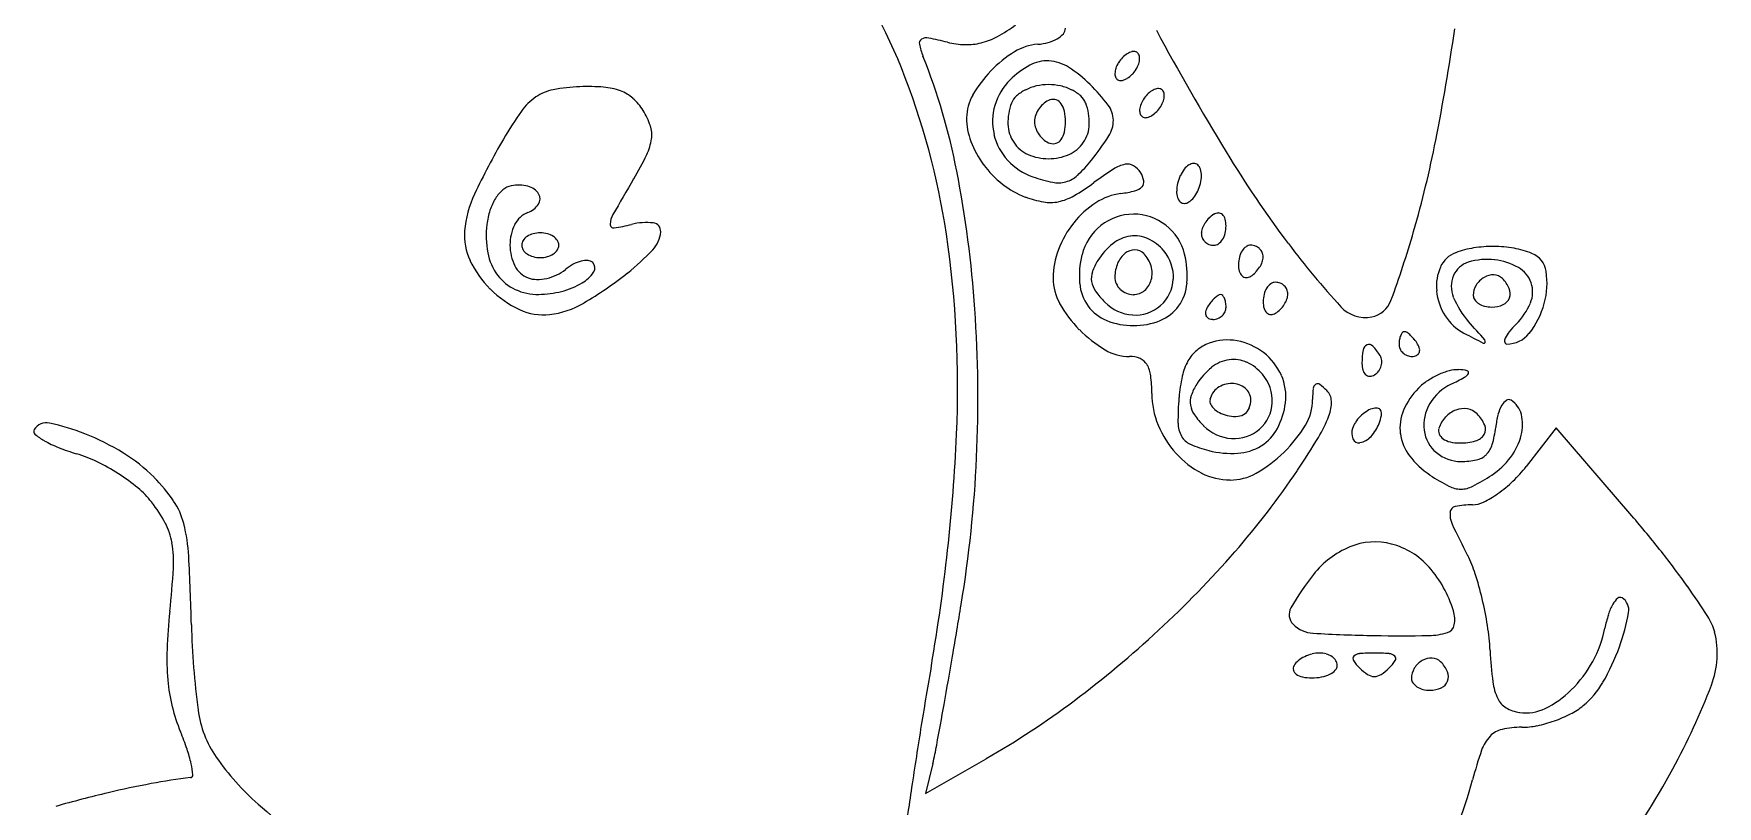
# Model space of a CAD drawing. Header units: millimetres. Extents: x 56222 to 3066687, y -650199 to -121287.
# Drawn here: x 141914.596 to 141916.298, y -185300.932 to -185300.151 of the extents above; entities that cross this region are included whole.
import ezdxf

# ---------------------------------------------------------------- set-up
doc = ezdxf.new("R2010")
doc.units = ezdxf.units.MM
doc.header["$MEASUREMENT"] = 0
doc.layers.add('$TD_AUDIT_GENERATED_(A0BDF17)', color=32, linetype='Continuous', lineweight=30)

msp = doc.modelspace()

# ---------------------------------------------------------------- linework, layer by layer
at = {"layer": '$TD_AUDIT_GENERATED_(A0BDF17)', "linetype": 'Continuous', "lineweight": 25, "ltscale": 2}
for p, q in [((141916.1352, -185300.5499, 0.5173), (141916.1048, -185300.5887, 0.5173)), ((141916.2117, -185300.6388, 0.5173), (141916.1352, -185300.5499, 0.5173)), ((141915.4977, -185300.9195, 0.5173), (141915.559, -185300.8842, 0.5173)), ((141915.505, -185300.8891, 0.5173), (141915.4977, -185300.9195, 0.5173))]:
    msp.add_line(p, q, dxfattribs=at)
for centre, radius, start, end in [((141915.0343, -185300.361, 0.5173), 0.4725, 21.7393, 40.56), ((141915.4979, -185300.0198, 0.5173), 0.1527, 298.384, 306.4745), ((141915.4959, -185300.1611, 0.5173), 0.00463, 119.4507, 192.2041), ((141915.4988, -185300.1663, 0.5173), 0.0107, 79.2338, 119.4507), ((141915.4382, -185300.4853, 0.5173), 0.3353, 75.9085, 79.2337), ((141915.5396, -185300.0812, 0.5173), 0.0813, 255.9084, 268.4983), ((141915.5362, -185300.0908, 0.5173), 0.0721, 284.2022, 298.384), ((141915.6117, -185300.1232, 0.5173), 0.0385, 285.088, 299.7866), ((141915.6185, -185300.1351, 0.5173), 0.0247, 299.7866, 318.2793), ((141915.6308, -185300.146, 0.5173), 0.00828, 318.2791, 359.9977), ((141918.2377, -185298.7907, 0.5173), 2.8506, 208.4346, 211.2786), ((141913.7805, -185299.8189, 0.5173), 2.2759, 348.8479, 351.7196), ((141915.5645, -185300.1463, 0.5173), 0.0748, 192.2041, 201.8186), ((141914.9004, -185300.4121, 0.5173), 0.6405, 10.9675, 21.8188), ((141915.5391, -185300.102, 0.5173), 0.0605, 268.4982, 284.2022), ((141915.6539, -185300.2766, 0.5173), 0.1258, 121.7875, 135.9031), ((141915.6148, -185300.2134, 0.5173), 0.0514, 94.2547, 121.7875), ((141915.6067, -185300.1045, 0.5173), 0.0578, 274.2547, 285.0881), ((141915.72, -185300.1976, 0.5173), 0.0321, 136.4244, 148.2803), ((141915.7142, -185300.192, 0.5173), 0.024, 121.7152, 136.4244), ((141915.7105, -185300.1861, 0.5173), 0.017, 104.1566, 121.7152), ((141915.7079, -185300.1761, 0.5173), 0.00673, 69.0927, 104.1568), ((141915.7086, -185300.1745, 0.5173), 0.00501, 26.8848, 69.0926), ((141915.7049, -185300.1764, 0.5173), 0.00916, 359.9977, 26.8847), ((141915.698, -185300.1764, 0.5173), 0.016, 340.5104, 359.9977), ((141914.7707, -185300.4661, 0.5173), 0.7563, 8.5085, 21.7392), ((141915.6525, -185300.2752, 0.5173), 0.1237, 135.9031, 150.1046), ((141915.6438, -185300.2589, 0.5173), 0.0859, 118.3615, 134.9978), ((141915.6202, -185300.2152, 0.5173), 0.0363, 86.6935, 118.3615), ((141915.6199, -185300.2208, 0.5173), 0.0419, 57.7479, 86.6935), ((141915.5751, -185300.2917, 0.5173), 0.1257, 44.9977, 57.7478), ((141915.7051, -185300.1918, 0.5173), 0.016, 160.5104, 179.9977), ((141915.6982, -185300.1918, 0.5173), 0.00916, 179.9977, 206.8847), ((141915.7181, -185300.1964, 0.5173), 0.0299, 148.2803, 160.5102), ((141915.6889, -185300.1761, 0.5173), 0.024, 301.7152, 316.4244), ((141915.6831, -185300.1706, 0.5173), 0.0321, 316.4244, 328.2803), ((141915.6849, -185300.1718, 0.5173), 0.0299, 328.2803, 340.5102), ((141915.1295, -185300.2533, 0.5173), 0.0459, 100.5539, 124.3206), ((141915.1557, -185300.3938, 0.5173), 0.1889, 92.2417, 100.5539), ((141915.1566, -185300.4169, 0.5173), 0.212, 85.7756, 92.2416), ((141915.1677, -185300.2668, 0.5173), 0.0614, 69.5207, 85.7755), ((141915.1749, -185300.2474, 0.5173), 0.0408, 48.6746, 69.5207), ((141915.6261, -185300.2412, 0.5173), 0.0609, 134.9977, 163.4479), ((141915.6173, -185300.2459, 0.5173), 0.042, 116.5629, 131.4078), ((141915.6217, -185300.2546, 0.5173), 0.0517, 103.1297, 116.5628), ((141915.622, -185300.2562, 0.5173), 0.0533, 89.9977, 103.1298), ((141915.622, -185300.2562, 0.5173), 0.0533, 76.8657, 89.9977), ((141915.6224, -185300.2546, 0.5173), 0.0517, 63.4327, 76.8658), ((141915.6268, -185300.2459, 0.5173), 0.042, 48.5877, 63.4326), ((141915.5232, -185300.3436, 0.5173), 0.1992, 37.0066, 44.9978), ((141915.6945, -185300.1937, 0.5173), 0.00501, 206.8848, 249.0926), ((141915.6951, -185300.1921, 0.5173), 0.00673, 249.0927, 284.1568), ((141915.6926, -185300.1821, 0.5173), 0.017, 284.1566, 301.7152), ((141915.7391, -185300.2295, 0.5173), 0.024, 121.7152, 136.4244), ((141915.7354, -185300.2235, 0.5173), 0.017, 104.1566, 121.7152), ((141915.7329, -185300.2136, 0.5173), 0.00673, 69.0927, 104.1568), ((141915.7335, -185300.212, 0.5173), 0.00501, 26.8848, 69.0926), ((141915.7298, -185300.2138, 0.5173), 0.00916, 359.9977, 26.8847), ((141915.1363, -185300.2632, 0.5173), 0.0579, 124.3206, 144.7011), ((141915.1656, -185300.258, 0.5173), 0.0548, 31.983, 48.6746), ((141915.5848, -185300.2363, 0.5173), 0.0456, 150.1046, 179.9977), ((141915.6228, -185300.2402, 0.5173), 0.0574, 163.4479, 193.1955), ((141915.636, -185300.2413, 0.5173), 0.0551, 159.0041, 181.6985), ((141915.6017, -185300.2281, 0.5173), 0.0183, 131.4078, 159.0042), ((141915.6341, -185300.2425, 0.5173), 0.0267, 144.46, 160.3421), ((141915.634, -185300.2424, 0.5173), 0.0265, 128.5232, 144.4601), ((141915.6296, -185300.2369, 0.5173), 0.0195, 108.4328, 128.5231), ((141915.6266, -185300.2278, 0.5173), 0.00986, 71.5866, 108.4327), ((141915.6265, -185300.2281, 0.5173), 0.0102, 35.5354, 71.5867), ((141915.6188, -185300.2336, 0.5173), 0.0196, 11.3871, 35.5355), ((141915.6424, -185300.2281, 0.5173), 0.0183, 20.9914, 48.5877), ((141915.6081, -185300.2413, 0.5173), 0.0551, 358.297, 20.9914), ((141915.6617, -185300.2393, 0.5173), 0.0258, 0.9777, 37.0067), ((141915.73, -185300.2293, 0.5173), 0.016, 160.5104, 179.9977), ((141915.7431, -185300.2339, 0.5173), 0.0299, 148.2803, 160.5102), ((141915.7449, -185300.235, 0.5173), 0.0321, 136.4244, 148.2803), ((141915.7081, -185300.2081, 0.5173), 0.0321, 316.4244, 328.2803), ((141915.7099, -185300.2092, 0.5173), 0.0299, 328.2803, 340.5102), ((141915.723, -185300.2138, 0.5173), 0.016, 340.5104, 359.9977), ((141915.3971, -185300.4478, 0.5173), 0.3774, 144.7011, 149.8028), ((141915.1511, -185300.2671, 0.5173), 0.072, 18.3784, 31.983), ((141915.1911, -185300.2538, 0.5173), 0.0298, 352.0904, 18.3785), ((141915.6078, -185300.2363, 0.5173), 0.0687, 179.9978, 200.5274), ((141915.6157, -185300.2419, 0.5173), 0.0348, 181.6985, 213.6878), ((141915.6279, -185300.2403, 0.5173), 0.0201, 160.3422, 179.9977), ((141915.6279, -185300.2403, 0.5173), 0.0201, 179.9978, 199.6533), ((141915.5854, -185300.2403, 0.5173), 0.0537, 359.9978, 11.387), ((141915.5854, -185300.2403, 0.5173), 0.0537, 348.6085, 359.9977), ((141915.6284, -185300.2419, 0.5173), 0.0348, 326.3077, 358.297), ((141915.6587, -185300.2393, 0.5173), 0.0288, 327.5505, 0.9777), ((141915.7232, -185300.2293, 0.5173), 0.00916, 179.9977, 206.8847), ((141915.7195, -185300.2312, 0.5173), 0.00501, 206.8848, 249.0926), ((141915.7201, -185300.2296, 0.5173), 0.00673, 249.0927, 284.1568), ((141915.7176, -185300.2196, 0.5173), 0.017, 284.1566, 301.7152), ((141915.7139, -185300.2136, 0.5173), 0.024, 301.7152, 316.4244), ((141915.681, -185300.613, 0.5173), 0.7059, 149.8028, 154.9047), ((141915.1694, -185300.2507, 0.5173), 0.0517, 333.7175, 352.0904), ((141915.6334, -185300.2267, 0.5173), 0.096, 200.5275, 216.5045), ((141915.6233, -185300.2401, 0.5173), 0.058, 193.1955, 222.769), ((141915.615, -185300.2424, 0.5173), 0.0339, 213.6878, 246.217), ((141915.6341, -185300.2381, 0.5173), 0.0267, 199.6534, 215.5355), ((141915.634, -185300.2382, 0.5173), 0.0265, 215.5354, 231.4723), ((141915.6296, -185300.2437, 0.5173), 0.0195, 231.4723, 251.5627), ((141915.6266, -185300.2528, 0.5173), 0.00986, 251.5628, 288.4088), ((141915.6265, -185300.2525, 0.5173), 0.0102, 288.4088, 324.4601), ((141915.6188, -185300.247, 0.5173), 0.0196, 324.46, 348.6084), ((141915.6291, -185300.2424, 0.5173), 0.0339, 293.7785, 326.3076), ((141915.4602, -185300.1132, 0.5173), 0.2639, 320.9988, 327.5505), ((141914.9325, -185300.046, 0.5173), 1.1017, 343.9068, 348.8479), ((141914.8798, -185300.1077, 0.5173), 0.3748, 329.4565, 333.7175), ((141915.622, -185300.2263, 0.5173), 0.0515, 246.217, 269.9978), ((141915.622, -185300.2263, 0.5173), 0.0515, 269.9977, 293.7785), ((141915.5468, -185300.1833, 0.5173), 0.1526, 313.1616, 320.9989), ((141916.7747, -185299.6795, 0.5173), 1.1388, 211.2787, 216.9223), ((141914.3951, -185300.5101, 0.5173), 1.1552, 3.9897, 10.9676), ((141915.6379, -185300.2233, 0.5173), 0.1016, 216.5046, 232.0222), ((141915.6266, -185300.237, 0.5173), 0.0625, 222.7689, 250.7234), ((141915.6571, -185300.15, 0.5173), 0.1547, 250.7234, 258.4847), ((141915.6319, -185300.274, 0.5173), 0.0282, 285.7784, 313.1616), ((141915.8827, -185300.5925, 0.5173), 0.3614, 122.6883, 126.4745), ((141915.7067, -185300.3182, 0.5173), 0.0355, 101.9002, 122.6883), ((141915.7019, -185300.2951, 0.5173), 0.0119, 59.4782, 101.9001), ((141915.6971, -185300.3032, 0.5173), 0.0213, 32.0254, 59.4783), ((141915.6959, -185300.304, 0.5173), 0.0227, 9.9095, 32.0255), ((141915.7919, -185300.3123, 0.5173), 0.0407, 154.7241, 166.3443), ((141915.7883, -185300.3106, 0.5173), 0.0366, 142.56, 154.7241), ((141915.7733, -185300.2992, 0.5173), 0.0178, 121.7152, 142.5599), ((141915.769, -185300.2922, 0.5173), 0.00955, 91.6492, 121.7153), ((141915.7689, -185300.2885, 0.5173), 0.00591, 48.5866, 91.6492), ((141915.7667, -185300.2909, 0.5173), 0.00915, 15.8566, 48.5865), ((141915.7523, -185300.295, 0.5173), 0.0242, 359.9978, 15.8567), ((141915.7437, -185300.295, 0.5173), 0.0328, 346.3443, 359.9977), ((141915.0947, -185300.3381, 0.5173), 0.0377, 130.1946, 147.5761), ((141915.0823, -185300.3235, 0.5173), 0.0186, 100.7268, 130.1947), ((141915.0865, -185300.3452, 0.5173), 0.0407, 76.8872, 100.7268), ((141915.0918, -185300.3225, 0.5173), 0.0173, 31.7562, 76.8873), ((141917.6671, -185301.7524, 0.5173), 2.8616, 149.4565, 150.2935), ((141915.6301, -185300.2334, 0.5173), 0.0889, 232.0223, 249.181), ((141915.6318, -185300.2739, 0.5173), 0.0283, 258.4847, 285.7783), ((141915.5356, -185300.123, 0.5173), 0.2225, 300.2156, 306.4744), ((141915.7028, -185300.3731, 0.5173), 0.0606, 97.2948, 122.9618), ((141915.6801, -185300.1958, 0.5173), 0.1181, 277.2947, 284.3197), ((141915.7056, -185300.2956, 0.5173), 0.0151, 284.3198, 316.3099), ((141915.7115, -185300.3013, 0.5173), 0.00691, 316.3099, 9.9095), ((141915.7843, -185300.3105, 0.5173), 0.0328, 166.3443, 179.9977), ((141915.7756, -185300.3105, 0.5173), 0.0242, 179.9978, 195.8567), ((141915.7397, -185300.2949, 0.5173), 0.0366, 322.56, 334.7241), ((141915.736, -185300.2932, 0.5173), 0.0407, 334.7241, 346.3443), ((141915.1416, -185300.3604, 0.5173), 0.1103, 154.9047, 175.0094), ((141915.1285, -185300.3527, 0.5173), 0.0748, 162.2553, 173.4368), ((141915.1068, -185300.3458, 0.5173), 0.052, 147.5761, 162.2553), ((141915.0875, -185300.3111, 0.5173), 0.0227, 290.9914, 325.9025), ((141915.0983, -185300.3184, 0.5173), 0.00962, 325.9026, 31.7562), ((141915.6339, -185300.2233, 0.5173), 0.0996, 249.1809, 260.192), ((141915.6238, -185300.2818, 0.5173), 0.0403, 260.192, 281.8402), ((141915.6213, -185300.2701, 0.5173), 0.0522, 281.8402, 300.2156), ((141915.7211, -185300.4014, 0.5173), 0.0943, 122.9618, 141.388), ((141915.7612, -185300.3146, 0.5173), 0.00915, 195.8566, 228.5865), ((141915.7591, -185300.317, 0.5173), 0.00591, 228.5866, 271.6492), ((141915.7589, -185300.3134, 0.5173), 0.00955, 271.6492, 301.7153), ((141915.7546, -185300.3063, 0.5173), 0.0178, 301.7152, 322.5599), ((141915.15, -185300.3552, 0.5173), 0.0965, 173.4368, 190.5205), ((141915.1241, -185300.3651, 0.5173), 0.0466, 153.6524, 180.1983), ((141915.1044, -185300.3553, 0.5173), 0.0247, 110.9914, 153.6524), ((141915.2002, -185300.3449, 0.5173), 0.0215, 150.2935, 177.393), ((141915.1823, -185300.3441, 0.5173), 0.00358, 177.393, 277.5694), ((141915.1636, -185300.2034, 0.5173), 0.1455, 277.5694, 284.6528), ((141915.2154, -185300.4015, 0.5173), 0.0592, 83.239, 104.6527), ((141915.2214, -185300.3511, 0.5173), 0.00851, 355.0825, 83.239), ((141915.7265, -185300.4057, 0.5173), 0.1012, 141.388, 159.1551), ((141915.7089, -185300.3882, 0.5173), 0.0547, 128.4952, 165.9085), ((141915.708, -185300.3871, 0.5173), 0.0533, 90.3172, 128.4952), ((141915.708, -185300.3866, 0.5173), 0.0528, 51.9061, 90.3172), ((141915.7073, -185300.3874, 0.5173), 0.0539, 14.0871, 51.9061), ((141915.8045, -185300.3585, 0.5173), 0.029, 147.3204, 159.5081), ((141915.807, -185300.3601, 0.5173), 0.0319, 135.6348, 147.3204), ((141915.8022, -185300.3555, 0.5173), 0.0253, 121.7152, 135.6347), ((141915.7937, -185300.3417, 0.5173), 0.00903, 90.0236, 121.7153), ((141915.7937, -185300.3386, 0.5173), 0.00595, 46.7393, 90.0237), ((141915.791, -185300.3414, 0.5173), 0.00984, 15.1288, 46.7393), ((141915.775, -185300.3457, 0.5173), 0.0264, 359.9978, 15.1289), ((141915.7712, -185300.3457, 0.5173), 0.0302, 345.7419, 359.9977), ((141915.0886, -185300.3558, 0.5173), 0.0571, 175.0095, 205.641), ((141915.098, -185300.3652, 0.5173), 0.00858, 146.2793, 179.9977), ((141915.103, -185300.3686, 0.5173), 0.0147, 123.6879, 146.2792), ((141915.1062, -185300.3733, 0.5173), 0.0203, 104.8401, 123.6879), ((141915.1082, -185300.3807, 0.5173), 0.028, 89.9976, 104.8401), ((141915.1082, -185300.3807, 0.5173), 0.028, 75.1554, 89.9978), ((141915.1101, -185300.3733, 0.5173), 0.0203, 56.3076, 75.1554), ((141915.1133, -185300.3686, 0.5173), 0.0147, 33.7162, 56.3076), ((141915.1183, -185300.3652, 0.5173), 0.00858, 359.9978, 33.7162), ((141915.2002, -185300.3493, 0.5173), 0.0298, 316.6772, 355.0825), ((141914.4907, -185300.508, 0.5173), 1.0394, 357.338, 8.5085), ((141915.7289, -185300.4166, 0.5173), 0.0675, 128.4998, 147.7974), ((141915.7101, -185300.3929, 0.5173), 0.0373, 98.396, 128.4999), ((141915.7093, -185300.3874, 0.5173), 0.0317, 65.2028, 98.3961), ((141915.7037, -185300.3996, 0.5173), 0.0451, 39.688, 65.2029), ((141915.7909, -185300.3535, 0.5173), 0.0145, 159.5081, 179.9978), ((141915.7875, -185300.3535, 0.5173), 0.011, 179.9977, 204.0713), ((141915.7883, -185300.3531, 0.5173), 0.0119, 204.0715, 226.7393), ((141915.7887, -185300.3526, 0.5173), 0.0126, 226.7394, 248.7459), ((141915.789, -185300.3521, 0.5173), 0.0132, 248.7459, 269.9977), ((141915.789, -185300.3569, 0.5173), 0.00832, 269.9977, 304.9348), ((141915.7851, -185300.3514, 0.5173), 0.0151, 304.9347, 327.3204), ((141915.7797, -185300.3479, 0.5173), 0.0215, 327.3205, 345.7419), ((141916.5321, -185299.8618, 0.5173), 0.8352, 216.9223, 222.6243), ((141915.0362, -185300.0759, 0.5173), 0.9938, 339.6655, 343.9067), ((141915.1322, -185300.3349, 0.5173), 0.1055, 205.641, 224.9977), ((141915.1093, -185300.3628, 0.5173), 0.0551, 190.5205, 216.5129), ((141915.1243, -185300.3651, 0.5173), 0.0468, 180.1983, 206.6731), ((141915.098, -185300.3652, 0.5173), 0.00858, 179.9978, 213.7162), ((141915.103, -185300.3618, 0.5173), 0.0147, 213.7162, 236.3076), ((141915.1062, -185300.3571, 0.5173), 0.0203, 236.3076, 255.1554), ((141915.1082, -185300.3497, 0.5173), 0.028, 255.1554, 269.9978), ((141915.1082, -185300.3497, 0.5173), 0.028, 269.9976, 284.8401), ((141915.1101, -185300.3571, 0.5173), 0.0203, 284.8401, 303.6879), ((141915.1133, -185300.3618, 0.5173), 0.0147, 303.6879, 326.2792), ((141915.1183, -185300.3652, 0.5173), 0.00858, 326.2793, 359.9977), ((141915.1578, -185300.4142, 0.5173), 0.0339, 104.1664, 118.7724), ((141915.1549, -185300.4027, 0.5173), 0.0221, 85.9427, 104.1664), ((141915.1559, -185300.3881, 0.5173), 0.00744, 44.9978, 85.9429), ((141915.0422, -185300.2003, 0.5173), 0.247, 308.5847, 316.6772), ((141915.7084, -185300.3987, 0.5173), 0.0818, 159.1551, 179.9978), ((141915.7413, -185300.3964, 0.5173), 0.0882, 165.9085, 184.8867), ((141915.7189, -185300.4103, 0.5173), 0.0557, 147.7973, 161.071), ((141915.715, -185300.3931, 0.5173), 0.0251, 128.3117, 157.5927), ((141915.709, -185300.3856, 0.5173), 0.0156, 89.0818, 128.3118), ((141915.7091, -185300.3833, 0.5173), 0.0133, 44.9977, 89.0818), ((141915.6987, -185300.3937, 0.5173), 0.0279, 15.6357, 44.9978), ((141915.706, -185300.3977, 0.5173), 0.0422, 357.3891, 39.6879), ((141915.6715, -185300.3964, 0.5173), 0.0907, 355.4372, 14.087), ((141915.8442, -185300.3847, 0.5173), 0.0302, 165.7419, 179.9977), ((141915.8357, -185300.3825, 0.5173), 0.0215, 147.3205, 165.7419), ((141915.8303, -185300.3791, 0.5173), 0.0151, 124.9347, 147.3204), ((141915.8264, -185300.3735, 0.5173), 0.00832, 89.9977, 124.9348), ((141915.8264, -185300.3784, 0.5173), 0.0132, 68.7459, 89.9977), ((141915.8266, -185300.3778, 0.5173), 0.0126, 46.7394, 68.7459), ((141915.8271, -185300.3774, 0.5173), 0.0119, 24.0715, 46.7393), ((141915.8279, -185300.377, 0.5173), 0.011, 359.9977, 24.0713), ((141915.8244, -185300.377, 0.5173), 0.0145, 339.5081, 359.9978), ((141916.0435, -185300.3988, 0.5173), 0.0279, 110.9913, 155.495), ((141916.0655, -185300.4561, 0.5173), 0.0892, 98.8924, 110.9914), ((141916.0655, -185300.445, 0.5173), 0.0655, 83.4159, 107.0282), ((141916.071, -185300.4912, 0.5173), 0.1247, 89.4842, 98.8924), ((141916.071, -185300.4913, 0.5173), 0.1248, 80.0796, 89.4841), ((141916.0656, -185300.4438, 0.5173), 0.0642, 60.7158, 83.4159), ((141916.0771, -185300.4566, 0.5173), 0.0896, 68.0233, 80.0796), ((141916.1019, -185300.3952, 0.5173), 0.0234, 8.9069, 68.0233), ((141915.1017, -185300.3684, 0.5173), 0.0456, 216.513, 245.6203), ((141915.1048, -185300.3749, 0.5173), 0.025, 206.673, 249.0042), ((141915.1046, -185300.3754, 0.5173), 0.0244, 249.0041, 269.6949), ((141915.1038, -185300.3496, 0.5173), 0.0503, 282.5599, 294.9263), ((141915.1082, -185300.3592, 0.5173), 0.0397, 294.9263, 309.6879), ((141915.1655, -185300.4283, 0.5173), 0.05, 118.7724, 129.6879), ((141915.1321, -185300.372, 0.5173), 0.0363, 300.4692, 325.6155), ((141914.9599, -185300.0971, 0.5173), 0.3789, 300.4936, 308.5848), ((141915.1558, -185300.3882, 0.5173), 0.00759, 325.6156, 44.9977), ((141915.6853, -185300.3987, 0.5173), 0.0201, 161.071, 189.4736), ((141915.725, -185300.3972, 0.5173), 0.0359, 157.5927, 179.9977), ((141915.7062, -185300.3972, 0.5173), 0.0172, 179.9977, 203.5696), ((141915.6998, -185300.3934, 0.5173), 0.0269, 345.4085, 15.6357), ((141915.8403, -185300.3847, 0.5173), 0.0264, 179.9978, 195.1289), ((141915.8243, -185300.389, 0.5173), 0.00984, 195.1288, 226.7393), ((141915.8217, -185300.3919, 0.5173), 0.00595, 226.7393, 270.0237), ((141915.8217, -185300.3888, 0.5173), 0.00903, 270.0236, 301.7153), ((141915.8131, -185300.375, 0.5173), 0.0253, 301.7152, 315.6347), ((141915.8084, -185300.3703, 0.5173), 0.0319, 315.6348, 327.3204), ((141915.8109, -185300.3719, 0.5173), 0.029, 327.3204, 339.5081), ((141916.0605, -185300.4065, 0.5173), 0.0464, 155.495, 185.8643), ((141916.0573, -185300.4069, 0.5173), 0.0282, 157.1456, 202.0884), ((141916.0533, -185300.4052, 0.5173), 0.0238, 107.0282, 157.1456), ((141916.0738, -185300.4177, 0.5173), 0.023, 120.04, 148.2547), ((141916.0717, -185300.4141, 0.5173), 0.0189, 88.2781, 120.0398), ((141916.0719, -185300.4077, 0.5173), 0.0125, 44.9977, 88.2782), ((141916.0833, -185300.4122, 0.5173), 0.028, 18.5407, 60.7159), ((141916.0484, -185300.4036, 0.5173), 0.0775, 344.5957, 8.9068), ((141915.1323, -185300.3348, 0.5173), 0.1056, 224.9978, 244.7777), ((141915.1062, -185300.3585, 0.5173), 0.0565, 245.6203, 270.4101), ((141915.1047, -185300.3537, 0.5173), 0.0461, 269.695, 282.5599), ((141915.1059, -185300.3205, 0.5173), 0.0944, 270.4101, 284.6241), ((141915.1091, -185300.3329, 0.5173), 0.0817, 284.624, 300.4692), ((141915.6781, -185300.3987, 0.5173), 0.0515, 179.9977, 209.4146), ((141915.6989, -185300.4, 0.5173), 0.0456, 184.8867, 215.986), ((141915.6886, -185300.3982, 0.5173), 0.0234, 189.4736, 215.2203), ((141915.7398, -185300.362, 0.5173), 0.0861, 215.2202, 224.9977), ((141915.7071, -185300.3968, 0.5173), 0.0182, 203.5696, 226.1474), ((141915.7076, -185300.3963, 0.5173), 0.0188, 226.1474, 248.2877), ((141915.7078, -185300.3959, 0.5173), 0.0193, 248.2878, 269.9978), ((141915.7078, -185300.3979, 0.5173), 0.0172, 269.9977, 310.8016), ((141915.705, -185300.3947, 0.5173), 0.0215, 310.8015, 345.4086), ((141915.7106, -185300.3979, 0.5173), 0.0375, 311.2159, 357.389), ((141915.7164, -185300.4, 0.5173), 0.0457, 324.3047, 355.4372), ((141915.7959, -185300.4198, 0.5173), 0.00464, 89.9977, 124.5506), ((141915.7959, -185300.418, 0.5173), 0.00285, 42.3495, 89.9977), ((141915.8692, -185300.4222, 0.5173), 0.0302, 165.7419, 179.9977), ((141915.8607, -185300.42, 0.5173), 0.0215, 147.3205, 165.7419), ((141915.8553, -185300.4166, 0.5173), 0.0151, 124.9347, 147.3204), ((141915.8514, -185300.411, 0.5173), 0.00832, 89.9977, 124.9348), ((141915.8514, -185300.4159, 0.5173), 0.0132, 68.7459, 89.9977), ((141915.8516, -185300.4153, 0.5173), 0.0126, 46.7394, 68.7459), ((141915.8521, -185300.4148, 0.5173), 0.0119, 24.0715, 46.7393), ((141915.8529, -185300.4145, 0.5173), 0.011, 359.9977, 24.0713), ((141915.8494, -185300.4145, 0.5173), 0.0145, 339.5081, 359.9978), ((141916.0726, -185300.4053, 0.5173), 0.0587, 185.8642, 212.3117), ((141916.071, -185300.4159, 0.5173), 0.0197, 148.2547, 179.9978), ((141916.0576, -185300.422, 0.5173), 0.0327, 23.3186, 44.9977), ((141916.076, -185300.4141, 0.5173), 0.0127, 339.5351, 23.3186), ((141916.0827, -185300.4124, 0.5173), 0.0287, 336.9973, 18.5407), ((141915.1111, -185300.3798, 0.5173), 0.0558, 244.7777, 276.6395), ((141915.1073, -185300.3475, 0.5173), 0.0884, 276.6395, 300.4937), ((141914.2519, -185300.52, 0.5173), 1.2987, 357.3647, 3.9897), ((141915.7438, -185300.3617, 0.5173), 0.127, 209.4146, 224.4118), ((141915.6963, -185300.4018, 0.5173), 0.0424, 215.9861, 248.4793), ((141915.71, -185300.3918, 0.5173), 0.044, 224.9977, 266.169), ((141915.7096, -185300.3968, 0.5173), 0.039, 266.169, 311.2158), ((141915.7193, -185300.4021, 0.5173), 0.0421, 291.5516, 324.3047), ((141915.7871, -185300.4339, 0.5173), 0.00647, 167.1661, 203.7944), ((141915.7961, -185300.4359, 0.5173), 0.0157, 148.2803, 167.1662), ((141915.8249, -185300.4537, 0.5173), 0.0496, 141.5201, 148.2802), ((141915.8162, -185300.4469, 0.5173), 0.0385, 133.356, 141.5202), ((141915.8101, -185300.4403, 0.5173), 0.0295, 124.5506, 133.3559), ((141915.7889, -185300.4273, 0.5173), 0.0127, 313.356, 336.0094), ((141915.7905, -185300.423, 0.5173), 0.0101, 23.7945, 42.3495), ((141915.7841, -185300.4258, 0.5173), 0.0171, 9.656, 23.7944), ((141915.7897, -185300.4277, 0.5173), 0.0117, 336.0093, 359.9977), ((141915.7729, -185300.4277, 0.5173), 0.0285, 359.9978, 9.656), ((141915.8653, -185300.4222, 0.5173), 0.0264, 179.9978, 195.1289), ((141915.8493, -185300.4265, 0.5173), 0.00984, 195.1288, 226.7393), ((141915.8381, -185300.4124, 0.5173), 0.0253, 301.7152, 315.6347), ((141915.8334, -185300.4078, 0.5173), 0.0319, 315.6348, 327.3204), ((141915.8358, -185300.4094, 0.5173), 0.029, 327.3204, 339.5081), ((141915.9422, -185300.4046, 0.5173), 0.0337, 222.6243, 281.0317), ((141915.9437, -185300.4122, 0.5173), 0.0259, 281.0318, 339.6655), ((141916.1114, -185300.385, 0.5173), 0.0866, 202.0884, 221.5898), ((141916.059, -185300.4159, 0.5173), 0.00769, 179.9978, 215.6477), ((141916.0645, -185300.412, 0.5173), 0.0144, 215.6477, 237.8968), ((141916.0679, -185300.4066, 0.5173), 0.0209, 237.8967, 256.0692), ((141916.07, -185300.3979, 0.5173), 0.0298, 256.0692, 269.9978), ((141916.07, -185300.3989, 0.5173), 0.0288, 269.9978, 293.6622), ((141916.0768, -185300.4144, 0.5173), 0.0118, 293.6622, 339.5351), ((141916.0472, -185300.3974, 0.5173), 0.0672, 314.9977, 336.9973), ((141916.0413, -185300.4016, 0.5173), 0.0849, 321.5947, 344.5956), ((141915.7078, -185300.3729, 0.5173), 0.0736, 248.4793, 269.9978), ((141915.7078, -185300.3728, 0.5173), 0.0737, 269.9978, 291.5517), ((141915.786, -185300.4343, 0.5173), 0.00534, 203.7944, 245.1213), ((141915.7882, -185300.4296, 0.5173), 0.0105, 245.1213, 269.9977), ((141915.7882, -185300.4263, 0.5173), 0.0139, 269.9977, 291.3261), ((141915.7884, -185300.4268, 0.5173), 0.0133, 291.3262, 313.356), ((141915.8467, -185300.4293, 0.5173), 0.00595, 226.7393, 270.0237), ((141915.8467, -185300.4263, 0.5173), 0.00903, 270.0236, 301.7153), ((141916.065, -185300.4101, 0.5173), 0.0496, 212.3118, 242.3094), ((141913.3117, -185302.8697, 0.5173), 3.6567, 41.2031, 41.5898), ((141916.1678, -185300.518, 0.5173), 0.1034, 134.9978, 140.8174), ((141915.7431, -185300.3624, 0.5173), 0.1259, 224.4118, 239.4589), ((141915.7992, -185300.5047, 0.5173), 0.043, 110.1496, 129.4535), ((141915.803, -185300.5151, 0.5173), 0.0541, 79.786, 110.1496), ((141915.8018, -185300.5219, 0.5173), 0.061, 52.0551, 79.786), ((141915.9466, -185300.4722, 0.5173), 0.0068, 113.3146, 170.9691), ((141915.946, -185300.4707, 0.5173), 0.00511, 43.274, 113.3145), ((141916.0048, -185300.4652, 0.5173), 0.0285, 170.3395, 179.9977), ((141915.988, -185300.4652, 0.5173), 0.0117, 179.9978, 203.9862), ((141915.9936, -185300.4633, 0.5173), 0.0171, 156.201, 170.3395), ((141915.9872, -185300.4604, 0.5173), 0.0101, 137.646, 156.201), ((141915.9818, -185300.4555, 0.5173), 0.00285, 89.9977, 137.646), ((141915.9818, -185300.4573, 0.5173), 0.00464, 55.4449, 89.9977), ((141915.9677, -185300.4778, 0.5173), 0.0295, 46.6396, 55.4449), ((141915.9615, -185300.4844, 0.5173), 0.0385, 38.4753, 46.6395), ((141915.9529, -185300.4912, 0.5173), 0.0496, 31.7153, 38.4754), ((141915.9817, -185300.4734, 0.5173), 0.0157, 12.8293, 31.7152), ((141917.1491, -185298.3443, 0.5173), 2.3826, 242.3094, 242.8397), ((141916.0621, -185300.463, 0.5173), 0.00137, 242.8396, 337.7878), ((141916.0611, -185300.4626, 0.5173), 0.00244, 337.7881, 41.2033), ((141916.0897, -185300.462, 0.5173), 0.00673, 155.1753, 190.8933), ((141916.0854, -185300.4629, 0.5173), 0.00228, 190.8933, 269.9977), ((141916.1115, -185300.4721, 0.5173), 0.0307, 140.8174, 155.1754), ((141916.0854, -185300.4365, 0.5173), 0.0286, 269.9978, 321.5946), ((141915.7039, -185300.4289, 0.5173), 0.0488, 239.459, 269.9978), ((141915.7039, -185300.5045, 0.5173), 0.0269, 66.7253, 89.9978), ((141915.7085, -185300.4938, 0.5173), 0.0152, 31.1219, 66.7253), ((141915.8122, -185300.5096, 0.5173), 0.0564, 150.911, 167.7066), ((141915.7956, -185300.5004, 0.5173), 0.0374, 129.4535, 150.9111), ((141915.81, -185300.5178, 0.5173), 0.0373, 98.396, 128.4999), ((141915.8092, -185300.5124, 0.5173), 0.0317, 65.2028, 98.3961), ((141915.8022, -185300.5214, 0.5173), 0.0604, 24.1423, 52.055), ((141916.0247, -185300.4846, 0.5173), 0.0859, 170.9691, 179.9977), ((141915.9059, -185300.5084, 0.5173), 0.0602, 31.7153, 43.2739), ((141915.9465, -185300.4833, 0.5173), 0.0125, 6.9745, 31.7152), ((141915.945, -185300.4835, 0.5173), 0.0139, 344.2036, 6.9745), ((141915.9889, -185300.4648, 0.5173), 0.0127, 203.9861, 226.6394), ((141915.9893, -185300.4643, 0.5173), 0.0133, 226.6395, 248.6693), ((141915.9896, -185300.4638, 0.5173), 0.0139, 248.6694, 269.9977), ((141915.9896, -185300.4671, 0.5173), 0.0105, 269.9978, 294.8742), ((141915.9917, -185300.4718, 0.5173), 0.00534, 294.8742, 336.2011), ((141915.9907, -185300.4714, 0.5173), 0.00647, 336.2011, 12.8294), ((141915.6971, -185300.5007, 0.5173), 0.0285, 7.1992, 31.1219), ((141915.5826, -185300.5151, 0.5173), 0.1438, 359.9977, 7.1993), ((141915.9223, -185300.5336, 0.5173), 0.169, 167.7067, 175.1129), ((141915.8289, -185300.5415, 0.5173), 0.0675, 128.4999, 147.7974), ((141915.8036, -185300.5245, 0.5173), 0.0451, 39.688, 65.2029), ((141915.8059, -185300.5226, 0.5173), 0.0422, 357.3891, 39.6879), ((141915.8094, -185300.5182, 0.5173), 0.0525, 353.1373, 24.1422), ((141915.9647, -185300.4846, 0.5173), 0.0259, 179.9978, 195.4287), ((141915.9491, -185300.4889, 0.5173), 0.0097, 195.4288, 227.5093), ((141915.9466, -185300.4916, 0.5173), 0.00602, 227.5093, 270.7154), ((141915.9466, -185300.4883, 0.5173), 0.00939, 270.7153, 301.7151), ((141915.9431, -185300.4825, 0.5173), 0.0161, 301.7153, 322.3834), ((141915.9439, -185300.4832, 0.5173), 0.015, 322.3834, 344.2037), ((141916.0495, -185300.5686, 0.5173), 0.0798, 114.8273, 123.8667), ((141916.0464, -185300.562, 0.5173), 0.0725, 105.4548, 114.8273), ((141916.0353, -185300.5218, 0.5173), 0.0308, 87.6888, 105.4547), ((141915.8775, -185300.1915, 0.5173), 0.3487, 295.7088, 298.2395), ((141916.0345, -185300.5422, 0.5173), 0.0513, 77.9317, 87.6888), ((141916.038, -185300.4903, 0.5173), 0.00955, 298.2395, 332.1402), ((141916.0448, -185300.4939, 0.5173), 0.00183, 332.1404, 77.9318), ((141915.8103, -185300.5151, 0.5173), 0.0839, 179.9977, 202.3258), ((141915.7852, -185300.5236, 0.5173), 0.0201, 161.071, 189.4736), ((141915.8189, -185300.5352, 0.5173), 0.0557, 147.7973, 161.071), ((141915.8035, -185300.5249, 0.5173), 0.0187, 124.6866, 168.6925), ((141915.8073, -185300.5304, 0.5173), 0.0254, 89.7602, 124.6866), ((141915.8073, -185300.5266, 0.5173), 0.0216, 51.0324, 89.7602), ((141915.8115, -185300.5214, 0.5173), 0.0149, 359.9977, 51.0324), ((141915.9998, -185300.5212, 0.5173), 0.1109, 174.145, 179.9978), ((141915.8949, -185300.5104, 0.5173), 0.00543, 121.7407, 174.145), ((141915.894, -185300.509, 0.5173), 0.00375, 53.7902, 121.7406), ((141915.8594, -185300.5562, 0.5173), 0.0622, 44.9978, 53.7902), ((141915.8926, -185300.523, 0.5173), 0.0153, 0.7037, 44.9977), ((141916.0462, -185300.5601, 0.5173), 0.0711, 134.9977, 156.8017), ((141916.0387, -185300.5525, 0.5173), 0.0605, 123.8667, 134.9978), ((141916.0507, -185300.5511, 0.5173), 0.0504, 115.7088, 149.1093), ((141916.0367, -185300.5434, 0.5173), 0.2839, 175.1129, 180.3119), ((141915.7885, -185300.5231, 0.5173), 0.0234, 189.4736, 215.2203), ((141915.7926, -185300.5227, 0.5173), 0.00755, 168.6924, 207.9621), ((141915.8008, -185300.5183, 0.5173), 0.0168, 207.9621, 229.5599), ((141915.8067, -185300.5114, 0.5173), 0.026, 229.5599, 246.6151), ((141915.813, -185300.5251, 0.5173), 0.0128, 306.8074, 339.3612), ((141915.8029, -185300.5214, 0.5173), 0.0235, 339.3613, 359.9978), ((141915.8106, -185300.5228, 0.5173), 0.0375, 311.2159, 357.389), ((141915.7875, -185300.5155, 0.5173), 0.0745, 332.1001, 353.1373), ((141915.8386, -185300.5212, 0.5173), 0.0503, 329.0231, 359.9977), ((141915.8664, -185300.5233, 0.5173), 0.0416, 339.6585, 0.7037), ((141915.9656, -185300.5669, 0.5173), 0.0404, 124.1304, 134.9895), ((141915.9568, -185300.5539, 0.5173), 0.0247, 108.4327, 124.1305), ((141915.9531, -185300.5428, 0.5173), 0.013, 83.7151, 108.4327), ((141915.9541, -185300.534, 0.5173), 0.00415, 26.0496, 83.7153), ((141915.9503, -185300.5358, 0.5173), 0.0083, 349.3855, 26.0496), ((141916.0222, -185300.5498, 0.5173), 0.045, 156.8016, 187.5323), ((141916.0436, -185300.5469, 0.5173), 0.0422, 149.1093, 187.2793), ((141916.0436, -185300.5575, 0.5173), 0.0275, 110.7233, 137.4661), ((141916.0417, -185300.5526, 0.5173), 0.0222, 80.4407, 110.7233), ((141916.0424, -185300.5484, 0.5173), 0.018, 44.9977, 80.4407), ((141916.1138, -185300.5461, 0.5173), 0.0387, 150.2922, 165.604), ((141916.0931, -185300.5343, 0.5173), 0.0148, 123.7557, 150.2921), ((141916.0873, -185300.5256, 0.5173), 0.00439, 58.2802, 123.7558), ((141916.0774, -185300.5417, 0.5173), 0.0232, 13.5631, 58.2803), ((141914.5996, -185300.5535, 0.5173), 0.00362, 148.2803, 230.1942), ((141914.609, -185300.5593, 0.5173), 0.0146, 78.0876, 148.2802), ((141914.5669, -185300.759, 0.5173), 0.2187, 68.3071, 78.0875), ((141915.824, -185300.5095, 0.5173), 0.0986, 202.3258, 222.1009), ((141915.7802, -185300.5448, 0.5173), 0.0273, 180.3119, 209.2764), ((141915.8397, -185300.4869, 0.5173), 0.0861, 215.2202, 224.9977), ((141915.8099, -185300.5167, 0.5173), 0.044, 224.9977, 266.169), ((141915.812, -185300.4991, 0.5173), 0.0394, 246.615, 259.097), ((141915.8103, -185300.5077, 0.5173), 0.0306, 259.0971, 276.2633), ((141915.8096, -185300.5217, 0.5173), 0.039, 266.169, 311.2158), ((141915.8121, -185300.524, 0.5173), 0.0142, 276.2634, 306.8074), ((141915.8127, -185300.5289, 0.5173), 0.046, 301.9105, 332.1001), ((141915.7649, -185300.4769, 0.5173), 0.1362, 314.3033, 329.0231), ((141915.7866, -185300.4938, 0.5173), 0.1266, 328.7543, 339.6584), ((141915.9436, -185300.5551, 0.5173), 0.0152, 161.5628, 202.7346), ((141915.9526, -185300.5581, 0.5173), 0.0246, 145.8497, 161.5628), ((141915.9656, -185300.5669, 0.5173), 0.0404, 134.9895, 145.8497), ((141915.9181, -185300.5307, 0.5173), 0.0408, 317.0386, 339.0041), ((141915.9136, -185300.529, 0.5173), 0.0456, 339.0041, 349.3854), ((141916.0244, -185300.5529, 0.5173), 0.00817, 161.5628, 202.3194), ((141916.0466, -185300.5602, 0.5173), 0.0316, 137.466, 161.5628), ((141916.0291, -185300.5618, 0.5173), 0.0369, 23.6882, 44.9977), ((141916.0533, -185300.5512, 0.5173), 0.0105, 329.3332, 23.6883), ((141915.9651, -185300.5368, 0.5173), 0.1096, 344.122, 353.4405), ((141916.1682, -185300.5601, 0.5173), 0.0948, 165.604, 173.4404), ((141916.0579, -185300.5464, 0.5173), 0.0433, 345.4671, 13.563), ((141914.6383, -185300.5071, 0.5173), 0.064, 230.1942, 240.3946), ((141914.6617, -185300.466, 0.5173), 0.1113, 240.3945, 248.637), ((141914.5541, -185300.791, 0.5173), 0.2532, 58.4072, 68.3071), ((141913.6501, -185300.4689, 0.5173), 1.881, 350.1728, 357.338), ((141915.7732, -185300.5487, 0.5173), 0.0194, 209.2765, 245.9908), ((141915.8116, -185300.4626, 0.5173), 0.1136, 245.9908, 255.9084), ((141915.8102, -185300.5249, 0.5173), 0.0507, 273.4461, 301.9105), ((141915.1745, -185300.1224, 0.5173), 0.8425, 326.0649, 328.7542), ((141915.9355, -185300.5585, 0.5173), 0.00639, 202.7347, 280.367), ((141915.933, -185300.5445, 0.5173), 0.0206, 280.3669, 317.0386), ((141916.0249, -185300.5494, 0.5173), 0.0477, 187.5322, 217.1847), ((141916.0368, -185300.5478, 0.5173), 0.0354, 187.2793, 229.9105), ((141916.0271, -185300.5518, 0.5173), 0.011, 202.3195, 234.8634), ((141916.0325, -185300.544, 0.5173), 0.0205, 234.8636, 257.3903), ((141916.0377, -185300.5206, 0.5173), 0.0445, 257.3902, 269.9977), ((141916.0377, -185300.5031, 0.5173), 0.062, 269.9977, 284.9189), ((141916.05, -185300.5492, 0.5173), 0.0143, 284.9188, 329.3331), ((141916.0484, -185300.5604, 0.5173), 0.023, 314.4736, 344.1219), ((141916.0375, -185300.5411, 0.5173), 0.0644, 323.1159, 345.4671), ((141914.7075, -185300.3488, 0.5173), 0.2372, 248.6369, 253.3192), ((141914.6006, -185300.7057, 0.5173), 0.1354, 63.9102, 73.3191), ((141914.5659, -185300.7764, 0.5173), 0.2142, 57.2378, 63.9102), ((141914.5983, -185300.7192, 0.5173), 0.1689, 44.9977, 58.4072), ((141914.2718, -185300.521, 0.5173), 1.2788, 350.6625, 357.3646), ((141915.8187, -185300.5143, 0.5173), 0.0914, 222.1009, 242.694), ((141915.8075, -185300.4789, 0.5173), 0.0968, 255.9084, 273.4461), ((141915.764, -185300.476, 0.5173), 0.1375, 299.6355, 314.3033), ((141916.053, -185300.528, 0.5173), 0.083, 217.1846, 236.7639), ((141916.0388, -185300.5454, 0.5173), 0.0384, 229.9106, 269.9977), ((141916.0388, -185300.5078, 0.5173), 0.076, 269.9977, 282.0398), ((141916.0505, -185300.5626, 0.5173), 0.0201, 282.0398, 314.4735), ((141916.0288, -185300.5345, 0.5173), 0.0753, 303.2316, 323.1159), ((141914.5712, -185300.7682, 0.5173), 0.2044, 50.4665, 57.2378), ((141914.601, -185300.7165, 0.5173), 0.165, 34.2101, 44.9978), ((141915.8055, -185300.5398, 0.5173), 0.0627, 242.694, 269.9977), ((141915.8055, -185300.549, 0.5173), 0.0536, 269.9977, 299.6355), ((141915.1901, -185300.1329, 0.5173), 0.8238, 318.8326, 326.0648), ((141916.1317, -185300.4081, 0.5173), 0.2265, 236.7639, 242.3874), ((141915.9459, -185300.4081, 0.5173), 0.2265, 297.6081, 303.2315), ((141915.9922, -185300.5006, 0.5173), 0.1431, 313.9304, 321.9504), ((141914.6427, -185300.6817, 0.5173), 0.0922, 38.1863, 50.4665), ((141916.0388, -185300.5857, 0.5173), 0.026, 242.3874, 269.9978), ((141916.0388, -185300.5857, 0.5173), 0.026, 269.9977, 297.608), ((141916.0139, -185300.5287, 0.5173), 0.1074, 296.4028, 305.4821), ((141915.9988, -185300.5075, 0.5173), 0.1335, 305.4821, 313.9303), ((141914.6029, -185300.7129, 0.5173), 0.1427, 27.8841, 38.1863), ((141914.6777, -185300.6644, 0.5173), 0.0723, 14.2268, 34.2101), ((141916.0504, -185300.6373, 0.5173), 0.0226, 174.7288, 205.3818), ((141916.0345, -185300.6359, 0.5173), 0.00673, 101.3339, 174.7288), ((141916.0504, -185300.7148, 0.5173), 0.0872, 89.9978, 101.334), ((141916.0504, -185300.602, 0.5173), 0.0255, 269.9978, 296.4027), ((141914.6708, -185300.677, 0.5173), 0.066, 9.5392, 27.8841), ((141914.5822, -185300.6886, 0.5173), 0.1708, 3.0123, 14.2269), ((141916.9644, -185300.2037, 0.5173), 1.0343, 205.3818, 207.3422), ((141915.3587, -185301.3729, 0.5173), 1.1254, 38.3304, 40.7155), ((141914.6219, -185300.6852, 0.5173), 0.1155, 356.779, 9.5393), ((141915.9612, -185300.7542, 0.5173), 0.0909, 112.4487, 141.8092), ((141915.952, -185300.7318, 0.5173), 0.0667, 75.4312, 112.4487), ((141915.9497, -185300.7406, 0.5173), 0.0758, 41.2023, 75.4312), ((141912.2178, -185300.813, 0.5173), 2.5385, 1.4496, 3.0123), ((141915.0181, -185299.9825, 0.5173), 1.0523, 312.8134, 318.8326), ((141915.9398, -185300.7335, 0.5173), 0.1192, 17.7031, 27.3421), ((141915.5626, -185301.2117, 0.5173), 0.8655, 35.4264, 38.3305), ((141913.8741, -185300.6431, 0.5173), 0.8645, 353.8852, 356.7789), ((141916.108, -185300.8696, 0.5173), 0.2776, 141.8091, 150.2411), ((141915.9167, -185300.7695, 0.5173), 0.1197, 16.8906, 41.2024), ((141915.7301, -185300.8004, 0.5173), 0.3393, 13.2864, 17.7032), ((141916.1998, -185300.7248, 0.5173), 0.00368, 58.2802, 131.9616), ((141916.1942, -185300.7339, 0.5173), 0.0144, 349.6893, 58.2803), ((141915.6034, -185301.1826, 0.5173), 0.8154, 32.8484, 35.4264), ((141915.2952, -185300.7954, 0.5173), 0.5648, 173.8851, 177.7818), ((141907.0914, -185299.3403, 0.5173), 8.5556, 350.30888, 350.66251), ((141915.8789, -185300.7386, 0.5173), 0.0137, 150.241, 225.0006), ((141916.0016, -185300.7437, 0.5173), 0.031, 350.0479, 16.8906), ((141915.7032, -185300.8068, 0.5173), 0.367, 8.9485, 13.2864), ((141916.3081, -185300.7771, 0.5173), 0.1262, 162.2611, 168.6878), ((141916.2408, -185300.7555, 0.5173), 0.0556, 150.3926, 162.261), ((141916.2136, -185300.7401, 0.5173), 0.0243, 131.9615, 150.3925), ((141915.9958, -185300.6978, 0.5173), 0.2161, 340.1653, 349.6893), ((141915.5584, -185300.7285, 0.5173), 0.8032, 181.4496, 187.6303), ((141915.0085, -185299.9721, 0.5173), 1.0664, 306.8311, 312.8135), ((141915.8913, -185300.7262, 0.5173), 0.0313, 225.0007, 266.3626), ((141916.0223, -185300.7473, 0.5173), 0.00987, 287.4053, 350.048), ((141915.8126, -185300.7895, 0.5173), 0.2562, 3.2699, 8.9486), ((141916.0692, -185300.7293, 0.5173), 0.1175, 331.2514, 348.6878), ((141916.2432, -185300.7695, 0.5173), 0.0538, 14.0871, 32.8484), ((141915.9646, -185299.5732, 0.5173), 1.1865, 266.3626, 269.3696), ((141915.9819, -185297.9945, 0.5173), 2.7654, 269.3696, 270.5066), ((141916.0058, -185300.6946, 0.5173), 0.0651, 270.5066, 287.4052), ((141915.986, -185300.6942, 0.5173), 0.2265, 330.1362, 340.1653), ((141916.2094, -185300.778, 0.5173), 0.0886, 339.0191, 14.087), ((141914.9767, -185300.783, 0.5173), 0.246, 177.7818, 185.033), ((141908.9851, -185299.6637, 0.5173), 6.6345, 349.88107, 350.30895), ((141915.8857, -185300.7996, 0.5173), 0.0183, 128.1071, 148.2802), ((141915.8965, -185300.8134, 0.5173), 0.0359, 115.9022, 128.1072), ((141915.898, -185300.8163, 0.5173), 0.0391, 104.1604, 115.9021), ((141915.8959, -185300.8079, 0.5173), 0.0305, 89.9977, 104.1603), ((141915.8959, -185300.8032, 0.5173), 0.0258, 74.5196, 89.9977), ((141915.8976, -185300.7969, 0.5173), 0.0192, 55.2382, 74.5196), ((141915.9004, -185300.7928, 0.5173), 0.0143, 32.4752, 55.2382), ((141915.905, -185300.7899, 0.5173), 0.00887, 359.9977, 32.4752), ((141915.9332, -185300.7831, 0.5173), 0.0035, 134.9977, 213.168), ((141915.9694, -185300.7594, 0.5173), 0.0468, 213.168, 224.9977), ((141915.937, -185300.7869, 0.5173), 0.00888, 94.1703, 134.9977), ((141915.9513, -185300.9833, 0.5173), 0.2059, 89.9977, 94.1703), ((141915.9513, -185300.9833, 0.5173), 0.2059, 85.8252, 89.9977), ((141915.9657, -185300.7869, 0.5173), 0.00888, 44.9978, 85.8252), ((141915.9333, -185300.7594, 0.5173), 0.0468, 314.9977, 326.8275), ((141915.9695, -185300.7831, 0.5173), 0.0035, 326.8275, 44.9978), ((141916.0113, -185300.8049, 0.5173), 0.023, 120.04, 148.2547), ((141916.0093, -185300.8014, 0.5173), 0.0189, 88.2781, 120.0398), ((141916.0095, -185300.795, 0.5173), 0.0125, 44.9977, 88.2782), ((141915.9952, -185300.8093, 0.5173), 0.0327, 23.3186, 44.9977), ((141916.5735, -185300.7461, 0.5173), 0.506, 183.27, 186.8699), ((141916.0617, -185300.7252, 0.5173), 0.126, 314.7084, 331.2514), ((141914.9139, -185300.7886, 0.5173), 0.183, 185.033, 193.5927), ((141920.6583, -185301.6828, 0.5173), 5.2316, 170.1728, 170.8446), ((141915.8754, -185300.7932, 0.5173), 0.00614, 148.2803, 194.0967), ((141915.8763, -185300.7929, 0.5173), 0.00709, 194.0966, 235.2383), ((141915.8821, -185300.7845, 0.5173), 0.0173, 235.2382, 259.0359), ((141915.8881, -185300.7535, 0.5173), 0.049, 259.0358, 269.9978), ((141915.8881, -185300.7493, 0.5173), 0.0532, 269.9977, 280.6699), ((141915.8919, -185300.769, 0.5173), 0.0331, 280.6699, 295.9021), ((141915.8975, -185300.7807, 0.5173), 0.0201, 295.9021, 315.7166), ((141915.907, -185300.7899, 0.5173), 0.00683, 315.7166, 359.9978), ((141915.974, -185300.7548, 0.5173), 0.0532, 224.9978, 236.363), ((141915.9513, -185300.7888, 0.5173), 0.0123, 236.363, 269.9978), ((141915.9513, -185300.7888, 0.5173), 0.0123, 269.9977, 303.6324), ((141915.9287, -185300.7548, 0.5173), 0.0532, 303.6324, 314.9977), ((141916.0085, -185300.8032, 0.5173), 0.0197, 148.2547, 179.9978), ((141915.9965, -185300.8032, 0.5173), 0.00769, 179.9978, 215.6477), ((141916.0143, -185300.8017, 0.5173), 0.0118, 293.6622, 339.5351), ((141916.0135, -185300.8014, 0.5173), 0.0127, 339.5351, 23.3186), ((141916.125, -185300.8001, 0.5173), 0.0542, 186.8699, 205.4675), ((141916.002, -185300.7992, 0.5173), 0.0144, 215.6477, 237.8968), ((141916.0054, -185300.7938, 0.5173), 0.0209, 237.8967, 256.0692), ((141916.0075, -185300.7852, 0.5173), 0.0298, 256.0692, 269.9978), ((141916.0075, -185300.7862, 0.5173), 0.0288, 269.9978, 293.6622), ((141916.0956, -185300.8141, 0.5173), 0.0217, 205.4675, 239.187), ((141916.0792, -185300.7429, 0.5173), 0.1011, 296.2177, 314.7083), ((141916.1078, -185300.7642, 0.5173), 0.086, 309.4758, 330.1362), ((141915.6398, -185300.5596, 0.5173), 0.6987, 331.3563, 339.0192), ((141914.9005, -185300.7918, 0.5173), 0.1691, 193.5927, 202.6742), ((141914.8709, -185300.8206, 0.5173), 0.1096, 187.6302, 214.4902), ((141909.0203, -185299.67, 0.5173), 6.5987, 349.51893, 349.88103), ((141915.1159, -185300.1155, 0.5173), 0.8872, 299.9641, 306.8311), ((141916.1036, -185300.8006, 0.5173), 0.0373, 239.187, 261.6384), ((141916.1046, -185300.7943, 0.5173), 0.0437, 261.6384, 296.2177), ((141916.0892, -185300.7206, 0.5173), 0.1329, 289.3767, 297.0993), ((141916.1175, -185300.7759, 0.5173), 0.0708, 297.0992, 309.4759), ((141914.4791, -185300.9679, 0.5173), 0.2876, 18.9547, 22.6742), ((141921.516, -185301.8211, 0.5173), 6.1004, 170.84465, 171.44327), ((141916.0854, -185300.8774, 0.5173), 0.0234, 102.3852, 136.8706), ((141916.1003, -185300.9452, 0.5173), 0.0928, 89.9978, 102.3852), ((141916.1003, -185300.7755, 0.5173), 0.0769, 269.9977, 281.6828), ((141916.0887, -185300.7192, 0.5173), 0.1344, 281.6828, 289.3766), ((141914.6233, -185300.9183, 0.5173), 0.1351, 12.4091, 18.9547), ((141915.142, -185300.8025, 0.5173), 0.3732, 346.5837, 349.5189), ((141916.0977, -185300.8889, 0.5173), 0.0402, 136.8706, 160.786), ((141914.6646, -185300.9093, 0.5173), 0.0928, 5.4561, 12.4092), ((141914.9886, -185300.7397, 0.5173), 0.2523, 214.4901, 228.9655), ((141916.4505, -185301.0119, 0.5173), 0.4138, 160.7859, 165.106), ((141914.825, -185301.5016, 0.5173), 0.6024, 96.7075, 100.5413), ((141914.7543, -185300.9007, 0.5173), 0.00268, 276.7075, 5.4561), ((141915.5981, -185300.7852, 0.5173), 0.4682, 332.8756, 345.1061), ((141915.5239, -185300.4963, 0.5173), 0.8308, 323.7683, 331.3563), ((141915.0011, -185302.3023, 0.5173), 1.4224, 103.405, 105.6094), ((141914.8774, -185301.7836, 0.5173), 0.8892, 100.5414, 103.4049), ((141920.8889, -185301.7267, 0.5173), 5.4662, 171.4433, 172.044), ((141921.8756, -185292.8268, 0.5173), 10.7425, 228.96546, 229.93742)]:
    msp.add_arc(centre, radius, start, end, dxfattribs=at)

doc.saveas('drawing.dxf')
